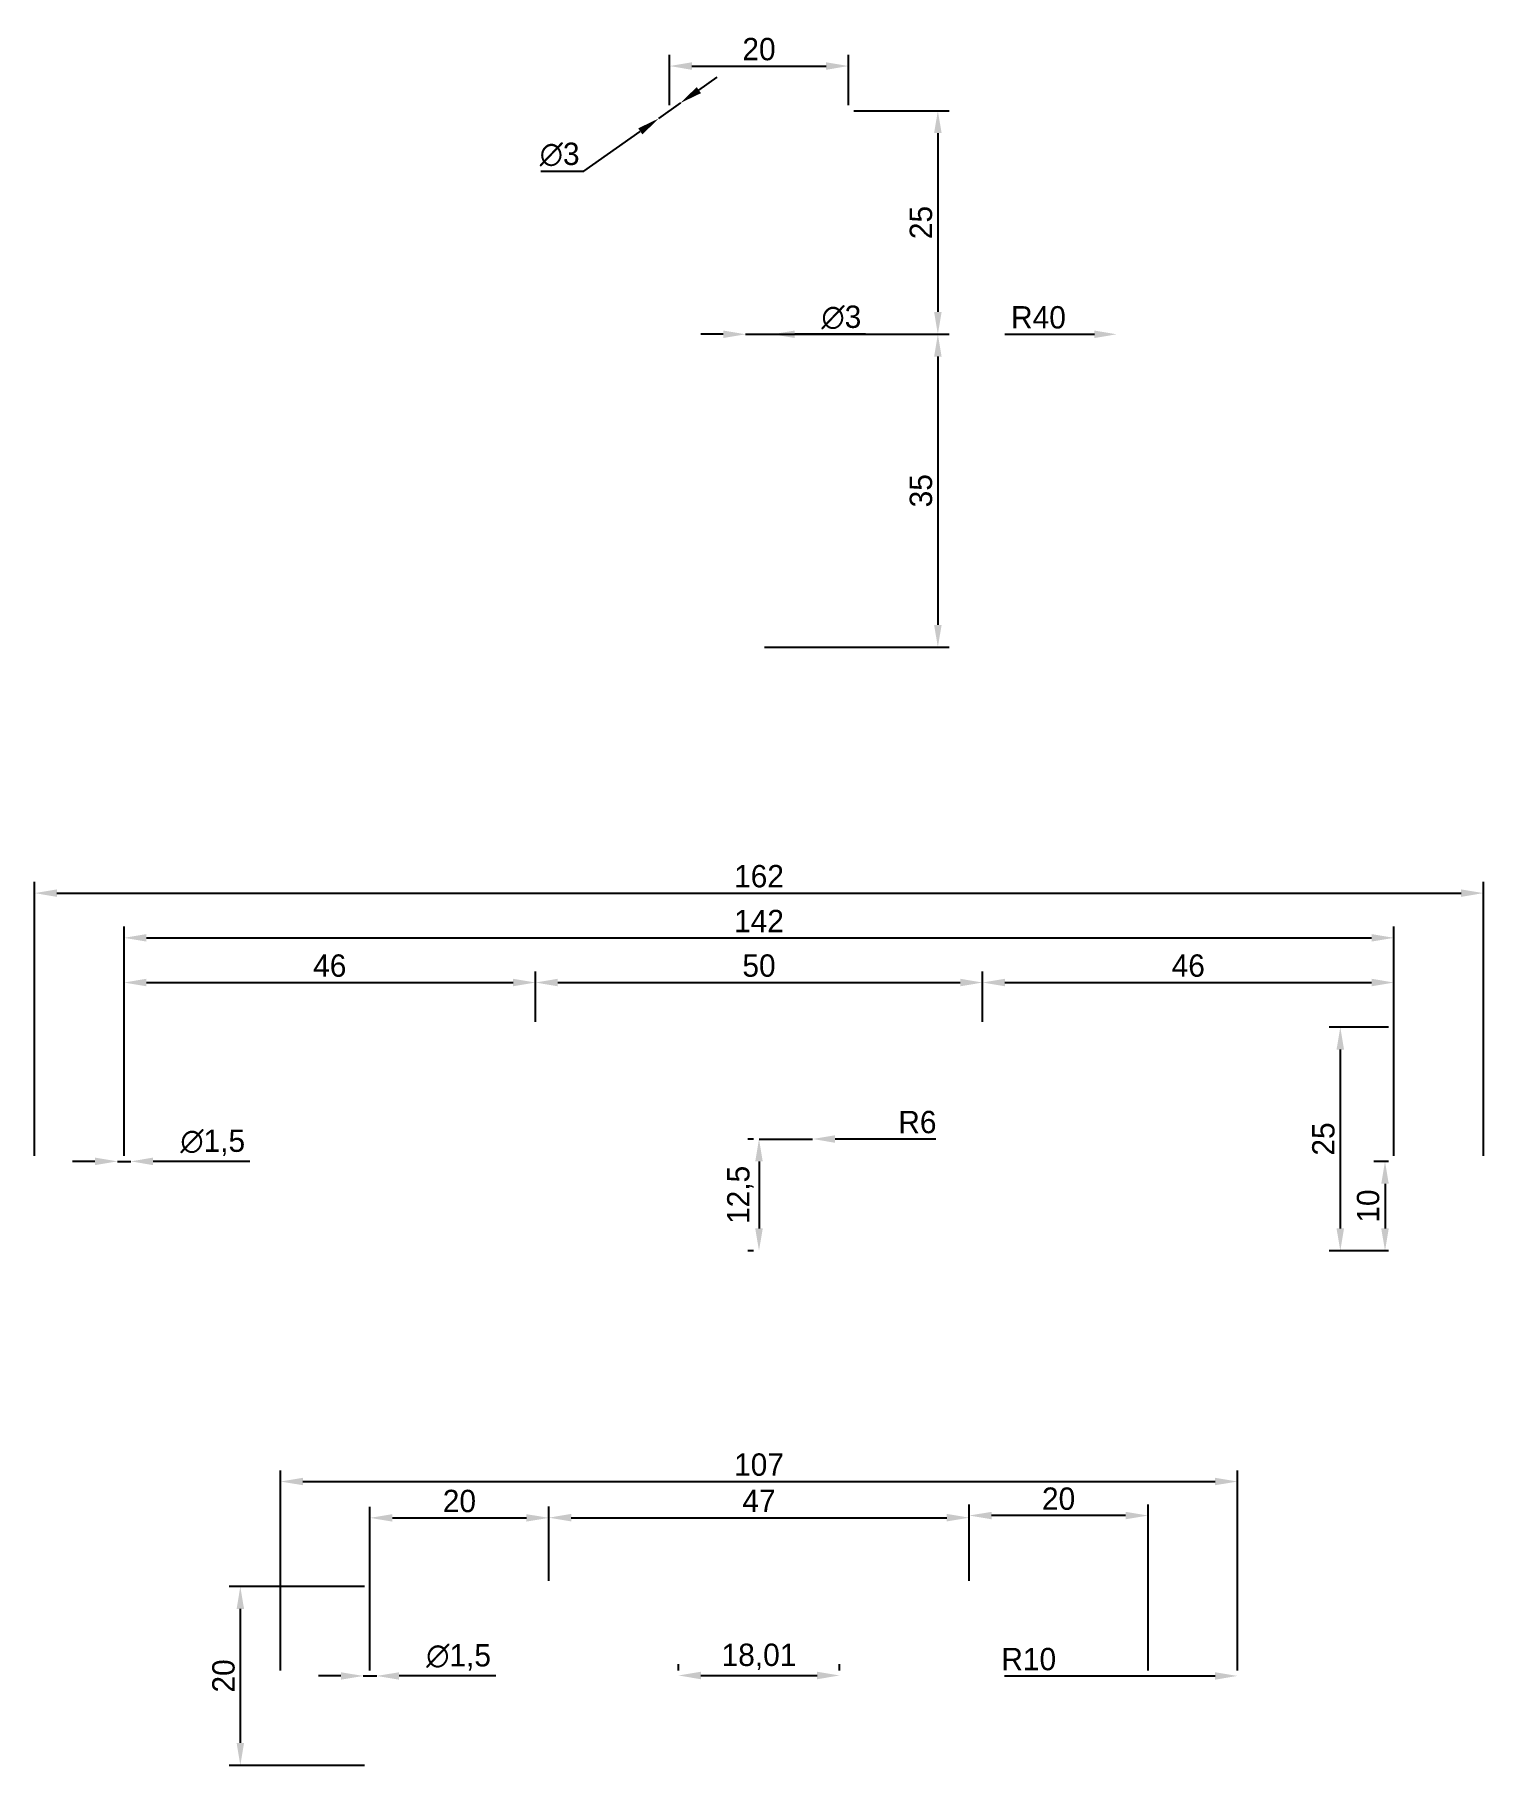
# Model space of a CAD drawing. Header units: millimetres. Extents: x 44 to 206, y 45 to 239.
import ezdxf

# ---------------------------------------------------------------- set-up
doc = ezdxf.new("R2010")
doc.units = ezdxf.units.MM
doc.layers.add('Dimension', color=252, linetype='Continuous')
doc.dimstyles.new('ISO-25', dxfattribs={"dimtxt": 2.5, "dimasz": 2.5, "dimexe": 1.25, "dimexo": 0.625, "dimtad": 1, "dimtoh": 1, "dimtxsty": 'Standard', "dimcen": 2.5, "dimadec": 0, "dimazin": 0, "dimtfac": 1, "dimtmove": 0, "dimatfit": 3, "dimfxl": 0, "dimarcsym": 0})

# ---------------------------------------------------------------- blocks, each defined once
blk = doc.blocks.new('*D1')
at = {"layer": 'Defpoints', "color": 0}
for p in [(178.5, 76.69), (71.5, 54.95), (178.5, 54.95)]:
    blk.add_point(p, dxfattribs=at)
at = {"layer": 'Dimension', "color": 0, "lineweight": -2}
for p, q in [((71.5, 55.57), (71.5, 77.94)), ((178.5, 55.57), (178.5, 77.94)), ((74, 76.69), (176, 76.69))]:
    blk.add_line(p, q, dxfattribs=at)
at = {"layer": 'Dimension', "color": 0}
for points in [[(74, 77.11), (74, 76.28), (71.5, 76.69)], [(176, 77.11), (176, 76.28), (178.5, 76.69)]]:
    blk.add_solid(points, dxfattribs=at)
at = {"layer": 'Dimension', "color": 0, "insert": (125, 78.57), "char_height": 2.5, "attachment_point": 5}
blk.add_mtext('107', dxfattribs=at)
blk = doc.blocks.new('*D2')
at = {"layer": 'Defpoints', "color": 0}
for p in [(101.5, 72.63), (101.5, 64.95), (81.5, 54.95)]:
    blk.add_point(p, dxfattribs=at)
at = {"layer": 'Dimension', "color": 0, "lineweight": -2}
for p, q in [((81.5, 55.57), (81.5, 73.88)), ((101.5, 65.57), (101.5, 73.88)), ((84, 72.63), (99, 72.63))]:
    blk.add_line(p, q, dxfattribs=at)
at = {"layer": 'Dimension', "color": 0}
for points in [[(84, 73.04), (84, 72.21), (81.5, 72.63)], [(99, 73.04), (99, 72.21), (101.5, 72.63)]]:
    blk.add_solid(points, dxfattribs=at)
at = {"layer": 'Dimension', "color": 0, "insert": (91.5, 74.5), "char_height": 2.5, "attachment_point": 5}
blk.add_mtext('20', dxfattribs=at)
blk = doc.blocks.new('*D3')
at = {"layer": 'Defpoints', "color": 0}
for p in [(148.5, 72.89), (148.5, 64.95), (168.5, 54.95)]:
    blk.add_point(p, dxfattribs=at)
at = {"layer": 'Dimension', "color": 0, "lineweight": -2}
for p, q in [((148.5, 65.57), (148.5, 74.14)), ((168.5, 55.57), (168.5, 74.14)), ((166, 72.89), (151, 72.89))]:
    blk.add_line(p, q, dxfattribs=at)
at = {"layer": 'Dimension', "color": 0}
for points in [[(151, 73.3), (151, 72.47), (148.5, 72.89)], [(166, 73.3), (166, 72.47), (168.5, 72.89)]]:
    blk.add_solid(points, dxfattribs=at)
at = {"layer": 'Dimension', "color": 0, "insert": (158.5, 74.76), "char_height": 2.5, "attachment_point": 5}
blk.add_mtext('20', dxfattribs=at)
blk = doc.blocks.new('*D4')
at = {"layer": 'Defpoints', "color": 0}
for p in [(116, 54.95), (134, 55), (134, 54.95)]:
    blk.add_point(p, dxfattribs=at)
at = {"layer": 'Dimension', "color": 0, "lineweight": -2}
for p, q in [((116, 55.57), (116, 56.25)), ((134, 55.57), (134, 56.25)), ((118.5, 55), (131.5, 55))]:
    blk.add_line(p, q, dxfattribs=at)
at = {"layer": 'Dimension', "color": 0}
for points in [[(118.5, 55.42), (118.5, 54.58), (116, 55)], [(131.5, 55.42), (131.5, 54.58), (134, 55)]]:
    blk.add_solid(points, dxfattribs=at)
at = {"layer": 'Dimension', "color": 0, "insert": (125, 57.08), "char_height": 2.5, "attachment_point": 5}
blk.add_mtext('18,01', dxfattribs=at)
blk = doc.blocks.new('*D5')
at = {"layer": 'Defpoints', "color": 0}
for p in [(148.5, 72.65), (101.5, 64.95), (148.5, 64.95)]:
    blk.add_point(p, dxfattribs=at)
at = {"layer": 'Dimension', "color": 0, "lineweight": -2}
for p, q in [((101.5, 65.57), (101.5, 73.9)), ((148.5, 65.57), (148.5, 73.9)), ((104, 72.65), (146, 72.65))]:
    blk.add_line(p, q, dxfattribs=at)
at = {"layer": 'Dimension', "color": 0}
for points in [[(104, 73.07), (104, 72.23), (101.5, 72.65)], [(146, 73.07), (146, 72.23), (148.5, 72.65)]]:
    blk.add_solid(points, dxfattribs=at)
at = {"layer": 'Dimension', "color": 0, "insert": (125, 74.53), "char_height": 2.5, "attachment_point": 5}
blk.add_mtext('47', dxfattribs=at)
blk = doc.blocks.new('*D6')
at = {"layer": 'Defpoints', "color": 0}
for p in [(81.5, 64.95), (67, 44.95), (81.5, 44.95)]:
    blk.add_point(p, dxfattribs=at)
at = {"layer": 'Dimension', "color": 0, "lineweight": -2}
for p, q in [((80.87, 64.95), (65.75, 64.95)), ((67, 62.45), (67, 47.45)), ((80.87, 44.95), (65.75, 44.95))]:
    blk.add_line(p, q, dxfattribs=at)
at = {"layer": 'Dimension', "color": 0}
for points in [[(66.59, 62.45), (67.42, 62.45), (67, 64.95)], [(66.59, 47.45), (67.42, 47.45), (67, 44.95)]]:
    blk.add_solid(points, dxfattribs=at)
at = {"layer": 'Dimension', "color": 0, "insert": (65.13, 54.95), "char_height": 2.5, "attachment_point": 5, "rotation": 90}
blk.add_mtext('20', dxfattribs=at)
blk = doc.blocks.new('*D7')
at = {"layer": 'Defpoints', "color": 0}
for p in [(168.5, 54.95, 1.5), (178.5, 54.95, 1.5)]:
    blk.add_point(p, dxfattribs=at)
at = {"layer": 'Dimension', "color": 0, "lineweight": -2}
for p, q in [((152.45, 54.95), (158.5, 54.95)), ((158.5, 54.95), (176, 54.95))]:
    blk.add_line(p, q, dxfattribs=at)
at = {"layer": 'Dimension', "color": 0}
blk.add_solid([(176, 55.36), (176, 54.53), (178.5, 54.95)], dxfattribs=at)
at = {"layer": 'Dimension', "color": 0, "insert": (155.16, 56.82), "char_height": 2.5, "attachment_point": 5}
blk.add_mtext('R10', dxfattribs=at)
blk = doc.blocks.new('*D8')
at = {"layer": 'Defpoints', "color": 0}
for p in [(80.75, 54.95, 1.5), (82.25, 54.95, 1.5)]:
    blk.add_point(p, dxfattribs=at)
at = {"layer": 'Dimension', "color": 0, "lineweight": -2}
for p, q in [((78.25, 54.95), (75.75, 54.95)), ((80.75, 54.95), (82.25, 54.95)), ((95.58, 54.95), (84.75, 54.95))]:
    blk.add_line(p, q, dxfattribs=at)
at = {"layer": 'Dimension', "color": 0}
for points in [[(78.25, 55.36), (78.25, 54.53), (80.75, 54.95)], [(84.75, 55.36), (84.75, 54.53), (82.25, 54.95)]]:
    blk.add_solid(points, dxfattribs=at)
at = {"layer": 'Dimension', "color": 0, "insert": (91.41, 57.03), "char_height": 2.5, "attachment_point": 5}
blk.add_mtext('∅1,5', dxfattribs=at)
blk = doc.blocks.new('*D9')
at = {"layer": 'Defpoints', "color": 0}
for p in [(150, 132.5), (100, 127.5), (150, 127.5)]:
    blk.add_point(p, dxfattribs=at)
at = {"layer": 'Dimension', "color": 0, "lineweight": -2}
for p, q in [((100, 128.12), (100, 133.75)), ((150, 128.12), (150, 133.75)), ((102.5, 132.5), (147.5, 132.5))]:
    blk.add_line(p, q, dxfattribs=at)
at = {"layer": 'Dimension', "color": 0}
for points in [[(102.5, 132.92), (102.5, 132.08), (100, 132.5)], [(147.5, 132.92), (147.5, 132.08), (150, 132.5)]]:
    blk.add_solid(points, dxfattribs=at)
at = {"layer": 'Dimension', "color": 0, "insert": (125, 134.38), "char_height": 2.5, "attachment_point": 5}
blk.add_mtext('50', dxfattribs=at)
blk = doc.blocks.new('*D10')
at = {"layer": 'Defpoints', "color": 0}
for p in [(196, 137.5), (54, 112.5), (196, 112.5)]:
    blk.add_point(p, dxfattribs=at)
at = {"layer": 'Dimension', "color": 0, "lineweight": -2}
for p, q in [((54, 113.12), (54, 138.75)), ((56.5, 137.5), (193.5, 137.5)), ((196, 113.12), (196, 138.75))]:
    blk.add_line(p, q, dxfattribs=at)
at = {"layer": 'Dimension', "color": 0}
for points in [[(56.5, 137.92), (56.5, 137.08), (54, 137.5)], [(193.5, 137.92), (193.5, 137.08), (196, 137.5)]]:
    blk.add_solid(points, dxfattribs=at)
at = {"layer": 'Dimension', "color": 0, "insert": (125, 139.38), "char_height": 2.5, "attachment_point": 5}
blk.add_mtext('142', dxfattribs=at)
blk = doc.blocks.new('*D11')
at = {"layer": 'Defpoints', "color": 0}
for p in [(100, 132.5), (54, 127.5), (100, 127.5)]:
    blk.add_point(p, dxfattribs=at)
at = {"layer": 'Dimension', "color": 0, "lineweight": -2}
for p, q in [((54, 128.12), (54, 133.75)), ((100, 128.12), (100, 133.75)), ((56.5, 132.5), (97.5, 132.5))]:
    blk.add_line(p, q, dxfattribs=at)
at = {"layer": 'Dimension', "color": 0}
for points in [[(56.5, 132.92), (56.5, 132.08), (54, 132.5)], [(97.5, 132.92), (97.5, 132.08), (100, 132.5)]]:
    blk.add_solid(points, dxfattribs=at)
at = {"layer": 'Dimension', "color": 0, "insert": (77, 134.38), "char_height": 2.5, "attachment_point": 5}
blk.add_mtext('46', dxfattribs=at)
blk = doc.blocks.new('*D12')
at = {"layer": 'Defpoints', "color": 0}
for p in [(196, 132.5), (150, 127.5), (196, 127.5)]:
    blk.add_point(p, dxfattribs=at)
at = {"layer": 'Dimension', "color": 0, "lineweight": -2}
for p, q in [((150, 128.12), (150, 133.75)), ((196, 128.12), (196, 133.75)), ((152.5, 132.5), (193.5, 132.5))]:
    blk.add_line(p, q, dxfattribs=at)
at = {"layer": 'Dimension', "color": 0}
for points in [[(152.5, 132.92), (152.5, 132.08), (150, 132.5)], [(193.5, 132.92), (193.5, 132.08), (196, 132.5)]]:
    blk.add_solid(points, dxfattribs=at)
at = {"layer": 'Dimension', "color": 0, "insert": (173, 134.38), "char_height": 2.5, "attachment_point": 5}
blk.add_mtext('46', dxfattribs=at)
blk = doc.blocks.new('*D13')
at = {"layer": 'Defpoints', "color": 0}
for p in [(206, 142.5), (44, 112.5), (206, 112.5)]:
    blk.add_point(p, dxfattribs=at)
at = {"layer": 'Dimension', "color": 0, "lineweight": -2}
for p, q in [((44, 113.12), (44, 143.75)), ((206, 113.12), (206, 143.75)), ((46.5, 142.5), (203.5, 142.5))]:
    blk.add_line(p, q, dxfattribs=at)
at = {"layer": 'Dimension', "color": 0}
for points in [[(46.5, 142.92), (46.5, 142.08), (44, 142.5)], [(203.5, 142.92), (203.5, 142.08), (206, 142.5)]]:
    blk.add_solid(points, dxfattribs=at)
at = {"layer": 'Dimension', "color": 0, "insert": (125, 144.38), "char_height": 2.5, "attachment_point": 5}
blk.add_mtext('162', dxfattribs=at)
blk = doc.blocks.new('*D14')
at = {"layer": 'Defpoints', "color": 0}
for p in [(125, 115), (125, 102.5), (125, 102.5)]:
    blk.add_point(p, dxfattribs=at)
at = {"layer": 'Dimension', "color": 0, "lineweight": -2}
for p, q in [((124.38, 115), (123.75, 115)), ((125, 112.5), (125, 105)), ((124.38, 102.5), (123.75, 102.5))]:
    blk.add_line(p, q, dxfattribs=at)
at = {"layer": 'Dimension', "color": 0}
for points in [[(124.58, 112.5), (125.42, 112.5), (125, 115)], [(124.58, 105), (125.42, 105), (125, 102.5)]]:
    blk.add_solid(points, dxfattribs=at)
at = {"layer": 'Dimension', "color": 0, "insert": (122.92, 108.75), "char_height": 2.5, "attachment_point": 5, "rotation": 90}
blk.add_mtext('12,5', dxfattribs=at)
blk = doc.blocks.new('*D15')
at = {"layer": 'Defpoints', "color": 0}
for p in [(196, 112.5), (195, 102.5), (196, 102.5)]:
    blk.add_point(p, dxfattribs=at)
at = {"layer": 'Dimension', "color": 0, "lineweight": -2}
for p, q in [((195.38, 112.5), (193.75, 112.5)), ((195, 110), (195, 105)), ((195.38, 102.5), (193.75, 102.5))]:
    blk.add_line(p, q, dxfattribs=at)
at = {"layer": 'Dimension', "color": 0}
for points in [[(194.58, 110), (195.42, 110), (195, 112.5)], [(194.58, 105), (195.42, 105), (195, 102.5)]]:
    blk.add_solid(points, dxfattribs=at)
at = {"layer": 'Dimension', "color": 0, "insert": (193.12, 107.5), "char_height": 2.5, "attachment_point": 5, "rotation": 90}
blk.add_mtext('10', dxfattribs=at)
blk = doc.blocks.new('*D16')
at = {"layer": 'Defpoints', "color": 0}
for p in [(196, 127.5), (190, 102.5), (196, 102.5)]:
    blk.add_point(p, dxfattribs=at)
at = {"layer": 'Dimension', "color": 0, "lineweight": -2}
for p, q in [((195.38, 127.5), (188.75, 127.5)), ((190, 125), (190, 105)), ((195.38, 102.5), (188.75, 102.5))]:
    blk.add_line(p, q, dxfattribs=at)
at = {"layer": 'Dimension', "color": 0}
for points in [[(189.58, 125), (190.42, 125), (190, 127.5)], [(189.58, 105), (190.42, 105), (190, 102.5)]]:
    blk.add_solid(points, dxfattribs=at)
at = {"layer": 'Dimension', "color": 0, "insert": (188.12, 115), "char_height": 2.5, "attachment_point": 5, "rotation": 90}
blk.add_mtext('25', dxfattribs=at)
blk = doc.blocks.new('*D17')
at = {"layer": 'Defpoints', "color": 0}
for p in [(53.25, 112.5), (54.75, 112.5)]:
    blk.add_point(p, dxfattribs=at)
at = {"layer": 'Dimension', "color": 0, "lineweight": -2}
for p, q in [((50.75, 112.5), (48.25, 112.5)), ((53.25, 112.5), (54.75, 112.5)), ((68.08, 112.5), (57.25, 112.5))]:
    blk.add_line(p, q, dxfattribs=at)
at = {"layer": 'Dimension', "color": 0}
for points in [[(50.75, 112.92), (50.75, 112.08), (53.25, 112.5)], [(57.25, 112.92), (57.25, 112.08), (54.75, 112.5)]]:
    blk.add_solid(points, dxfattribs=at)
at = {"layer": 'Dimension', "color": 0, "insert": (63.92, 114.58), "char_height": 2.5, "attachment_point": 5}
blk.add_mtext('∅1,5', dxfattribs=at)
blk = doc.blocks.new('*D18')
at = {"layer": 'Defpoints', "color": 0}
for p in [(125, 115, 1.5), (131, 115, 1.5)]:
    blk.add_point(p, dxfattribs=at)
at = {"layer": 'Dimension', "color": 0, "lineweight": -2}
for p, q in [((125, 115), (131, 115)), ((140, 115), (133.5, 115)), ((144.79, 115), (140, 115))]:
    blk.add_line(p, q, dxfattribs=at)
at = {"layer": 'Dimension', "color": 0}
blk.add_solid([(133.5, 115.42), (133.5, 114.58), (131, 115)], dxfattribs=at)
at = {"layer": 'Dimension', "color": 0, "insert": (142.71, 116.88), "char_height": 2.5, "attachment_point": 5}
blk.add_mtext('R6', dxfattribs=at)
blk = doc.blocks.new('*D19')
at = {"layer": 'Defpoints', "color": 0}
for p in [(123.5, 205), (126.5, 205)]:
    blk.add_point(p, dxfattribs=at)
at = {"layer": 'Dimension', "color": 0, "lineweight": -2}
for p, q in [((121, 205), (118.5, 205)), ((123.5, 205), (126.5, 205)), ((136.92, 205), (129, 205))]:
    blk.add_line(p, q, dxfattribs=at)
at = {"layer": 'Dimension', "color": 0}
for points in [[(121, 205.42), (121, 204.58), (123.5, 205)], [(129, 205.42), (129, 204.58), (126.5, 205)]]:
    blk.add_solid(points, dxfattribs=at)
at = {"layer": 'Dimension', "color": 0, "insert": (134.21, 206.88), "char_height": 2.5, "attachment_point": 5}
blk.add_mtext('∅3', dxfattribs=at)
blk = doc.blocks.new('*D20')
at = {"layer": 'Defpoints', "color": 0}
for p in [(125, 205, 2), (165, 205, 2)]:
    blk.add_point(p, dxfattribs=at)
at = {"layer": 'Dimension', "color": 0, "lineweight": -2}
blk.add_line((152.5, 205), (162.5, 205), dxfattribs=at)
at = {"layer": 'Dimension', "color": 0}
blk.add_solid([(162.5, 205.42), (162.5, 204.58), (165, 205)], dxfattribs=at)
at = {"layer": 'Dimension', "color": 0, "insert": (156.25, 206.88), "char_height": 2.5, "attachment_point": 5}
blk.add_mtext('R40', dxfattribs=at)
blk = doc.blocks.new('*D21')
at = {"layer": 'Defpoints', "color": 0}
for p in [(116.23, 230.87), (113.77, 229.13)]:
    blk.add_point(p, dxfattribs=at)
at = {"layer": 'Dimension', "color": 0, "lineweight": -2}
for p, q in [((118.27, 232.31), (120.31, 233.75)), ((116.23, 230.87), (113.77, 229.13)), ((105.41, 223.23), (111.73, 227.69)), ((100.62, 223.23), (105.41, 223.23))]:
    blk.add_line(p, q, dxfattribs=at)
at = {"layer": 'Dimension', "color": 0}
for points in [[(118.03, 232.65), (118.51, 231.97), (116.23, 230.87)], [(111.49, 228.03), (111.97, 227.35), (113.77, 229.13)]]:
    blk.add_solid(points, dxfattribs=at)
at = {"layer": 'Dimension', "color": 0, "insert": (102.71, 225.1), "char_height": 2.5, "attachment_point": 5}
blk.add_mtext('∅3', dxfattribs=at)
blk = doc.blocks.new('*D22')
at = {"layer": 'Defpoints', "color": 0}
for p in [(135, 235), (115, 230), (135, 230)]:
    blk.add_point(p, dxfattribs=at)
at = {"layer": 'Dimension', "color": 0, "lineweight": -2}
for p, q in [((115, 230.62), (115, 236.25)), ((135, 230.62), (135, 236.25)), ((117.5, 235), (132.5, 235))]:
    blk.add_line(p, q, dxfattribs=at)
at = {"layer": 'Dimension', "color": 0}
for points in [[(117.5, 235.42), (117.5, 234.58), (115, 235)], [(132.5, 235.42), (132.5, 234.58), (135, 235)]]:
    blk.add_solid(points, dxfattribs=at)
at = {"layer": 'Dimension', "color": 0, "insert": (125, 236.88), "char_height": 2.5, "attachment_point": 5}
blk.add_mtext('20', dxfattribs=at)
blk = doc.blocks.new('*D23')
at = {"layer": 'Defpoints', "color": 0}
for p in [(135, 230), (125, 205), (145, 205)]:
    blk.add_point(p, dxfattribs=at)
at = {"layer": 'Dimension', "color": 0, "lineweight": -2}
for p, q in [((135.62, 230), (146.25, 230)), ((145, 227.5), (145, 207.5)), ((125.62, 205), (146.25, 205))]:
    blk.add_line(p, q, dxfattribs=at)
at = {"layer": 'Dimension', "color": 0}
for points in [[(144.58, 227.5), (145.42, 227.5), (145, 230)], [(144.58, 207.5), (145.42, 207.5), (145, 205)]]:
    blk.add_solid(points, dxfattribs=at)
at = {"layer": 'Dimension', "color": 0, "insert": (143.12, 217.5), "char_height": 2.5, "attachment_point": 5, "rotation": 90}
blk.add_mtext('25', dxfattribs=at)
blk = doc.blocks.new('*D24')
at = {"layer": 'Defpoints', "color": 0}
for p in [(125, 205), (125, 170), (145, 170)]:
    blk.add_point(p, dxfattribs=at)
at = {"layer": 'Dimension', "color": 0, "lineweight": -2}
for p, q in [((125.62, 205), (146.25, 205)), ((145, 202.5), (145, 172.5)), ((125.62, 170), (146.25, 170))]:
    blk.add_line(p, q, dxfattribs=at)
at = {"layer": 'Dimension', "color": 0}
for points in [[(144.58, 202.5), (145.42, 202.5), (145, 205)], [(144.58, 172.5), (145.42, 172.5), (145, 170)]]:
    blk.add_solid(points, dxfattribs=at)
at = {"layer": 'Dimension', "color": 0, "insert": (143.12, 187.5), "char_height": 2.5, "attachment_point": 5, "rotation": 90}
blk.add_mtext('35', dxfattribs=at)

msp = doc.modelspace()

# ---------------------------------------------------------------- dimensions: what is measured, and where the dimension line sits
at = {"layer": 'Dimension', "color": 7}
for base, p1, p2, picture, middle in [((135, 235), (115, 230), (135, 230), '*D22', (125, 236.875)), ((206, 142.5), (44, 112.5), (206, 112.5), '*D13', (125, 144.375)), ((196, 137.5), (54, 112.5), (196, 112.5), '*D10', (125, 139.375)), ((100, 132.5), (54, 127.5), (100, 127.5), '*D11', (77, 134.375)), ((150, 132.5), (100, 127.5), (150, 127.5), '*D9', (125, 134.375)), ((196, 132.5), (150, 127.5), (196, 127.5), '*D12', (173, 134.375)), ((178.497, 76.694), (71.497, 54.946), (178.497, 54.946), '*D1', (124.997, 78.569)), ((148.497, 72.652), (101.497, 64.946), (148.497, 64.946), '*D5', (124.997, 74.527))]:
    dim = msp.add_linear_dim(base=base, p1=p1, p2=p2, dimstyle='ISO-25', dxfattribs=at)
    dim.commit()
    dim.dimension.update_dxf_attribs({"geometry": picture, "text_midpoint": middle})
dim = msp.add_diameter_dim_2p(p1=(116.225, 230.866), p2=(113.775, 229.134), dimstyle='ISO-25', dxfattribs=at)
dim.commit()
dim.dimension.update_dxf_attribs({"geometry": '*D21', "text_midpoint": (102.706, 223.227), "dimtype": 163})
for base, p1, p2, picture, middle in [((145, 205), (135, 230), (125, 205), '*D23', (143.125, 217.5)), ((145, 170), (125, 205), (125, 170), '*D24', (143.125, 187.5)), ((190, 102.5), (196, 127.5), (196, 102.5), '*D16', (188.125, 115)), ((125, 102.5), (125, 115), (125, 102.5), '*D14', (122.917, 108.75)), ((195, 102.5), (196, 112.5), (196, 102.5), '*D15', (193.125, 107.5)), ((67.003, 44.946), (81.497, 64.946), (81.497, 44.946), '*D6', (65.128, 54.946))]:
    dim = msp.add_linear_dim(base=base, p1=p1, p2=p2, angle=90, dimstyle='ISO-25', dxfattribs=at)
    dim.commit()
    dim.dimension.update_dxf_attribs({"geometry": picture, "text_midpoint": middle})
for p1, p2, picture, middle in [((123.5, 205), (126.5, 205), '*D19', (134.208, 206.875)), ((53.25, 112.5), (54.75, 112.5), '*D17', (63.917, 114.583)), ((80.747, 54.946, 1.5), (82.247, 54.946, 1.5), '*D8', (91.413, 57.029))]:
    dim = msp.add_diameter_dim_2p(p1=p1, p2=p2, dimstyle='ISO-25', dxfattribs=at)
    dim.commit()
    dim.dimension.update_dxf_attribs({"geometry": picture, "text_midpoint": middle})
for center, mpoint, picture, middle in [((125, 205, 2), (165, 205, 2), '*D20', (156.25, 205)), ((125, 115, 1.5), (131, 115, 1.5), '*D18', (140, 115))]:
    dim = msp.add_radius_dim(center=center, mpoint=mpoint, dimstyle='ISO-25', dxfattribs=at)
    dim.commit()
    dim.dimension.update_dxf_attribs({"geometry": picture, "text_midpoint": middle, "dimtype": 164})
for base, p1, p2, picture, middle in [((101.497, 72.627), (81.497, 54.946), (101.497, 64.946), '*D2', (91.497, 72.627)), ((148.497, 72.886), (168.497, 54.946), (148.497, 64.946), '*D3', (158.497, 72.886)), ((134.003, 55), (115.997, 54.946), (134.003, 54.95), '*D4', (125, 55))]:
    dim = msp.add_linear_dim(base=base, p1=p1, p2=p2, dimstyle='ISO-25', dxfattribs=at)
    dim.commit()
    dim.dimension.update_dxf_attribs({"geometry": picture, "text_midpoint": middle, "dimtype": 160})
dim = msp.add_radius_dim(center=(168.497, 54.946, 1.5), mpoint=(178.497, 54.946, 1.5), dimstyle='ISO-25', override={"dimtmove": 1}, dxfattribs=at)
dim.commit()
dim.dimension.update_dxf_attribs({"geometry": '*D7', "text_midpoint": (158.497, 54.946), "dimtype": 164})

doc.saveas('drawing.dxf')
